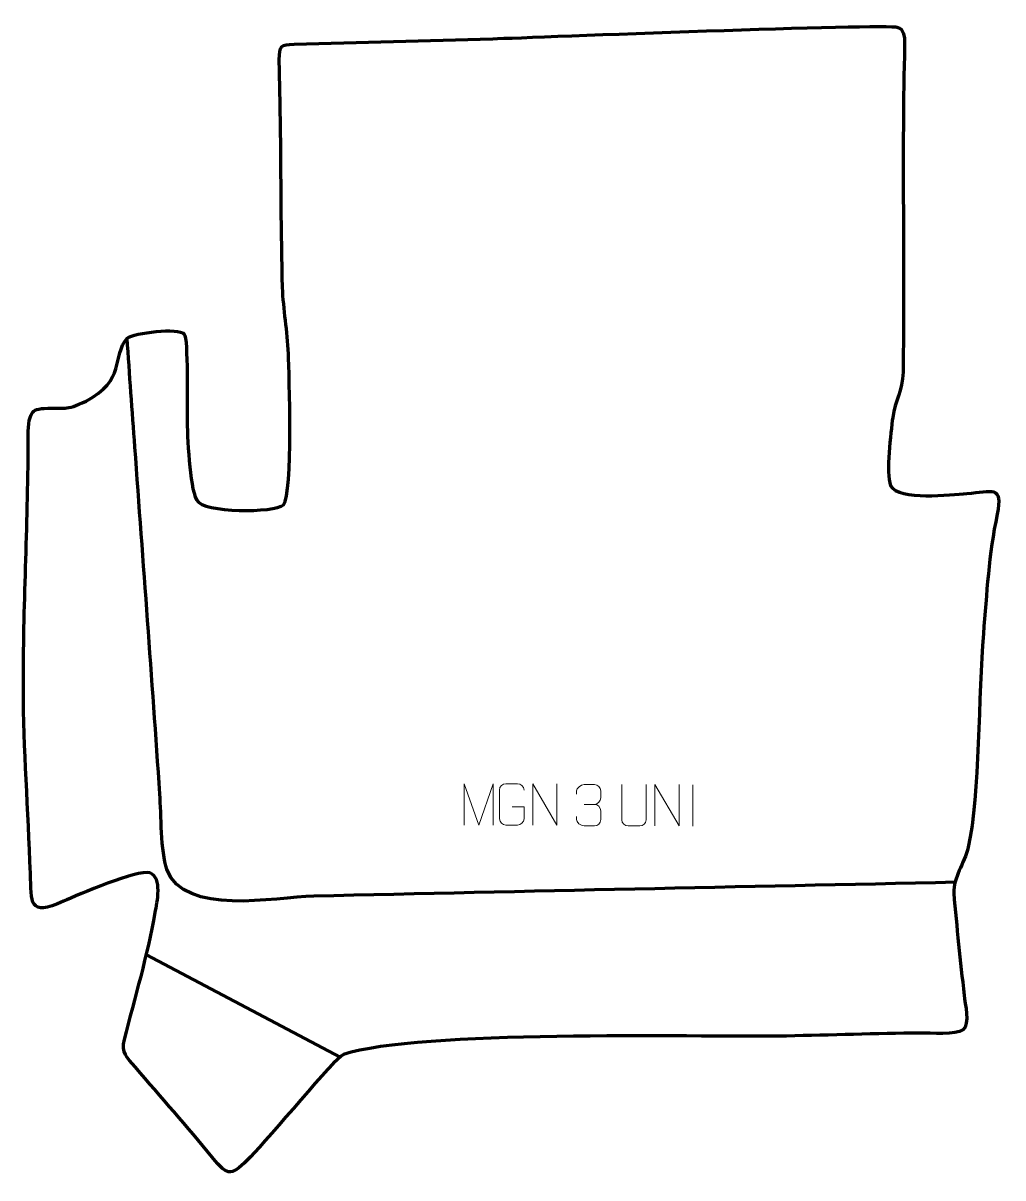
# Model space of a CAD drawing. Header units: millimetres. Extents: x -579 to 13, y 134 to 832.
import ezdxf

# ---------------------------------------------------------------- set-up
doc = ezdxf.new("R2010")
doc.units = ezdxf.units.MM
doc.header["$MEASUREMENT"] = 0
doc.layers.add('layer 1', color=7, linetype='Continuous', plot=False)
doc.layers.add('layer 2', color=7, linetype='Continuous')
doc.layers.add('layer 3', color=7, linetype='Continuous')

msp = doc.modelspace()

# ---------------------------------------------------------------- linework, layer by layer
at = {"layer": 'layer 1', "color": 250, "lineweight": 9}
for points, knots in [([(-312.5163, 347.0783), (-312.5163, 347.0783), (-312.5163, 372.0362), (-312.5163, 372.0362), (-312.5163, 372.0362), (-312.5163, 372.0362), (-303.5912, 347.0783), (-303.5912, 347.0783), (-303.5912, 347.0783), (-303.5912, 347.0783), (-294.8313, 372.0357), (-294.8313, 372.0357), (-294.8313, 372.0357), (-294.8313, 372.0357), (-294.8313, 347.0783), (-294.8313, 347.0783)], [0, 0, 0, 0, 0.2, 0.2, 0.2, 0.2, 0.4, 0.4, 0.4, 0.4, 0.6, 0.6, 0.6, 0.6, 1, 1, 1, 1]), ([(-283.4189, 358.0662), (-283.4189, 358.0662), (-276.2508, 358.0662), (-276.2508, 358.0662), (-276.2508, 358.0662), (-276.2508, 358.0662), (-276.2508, 350.8981), (-276.2508, 350.8981), (-276.2508, 350.8981), (-276.3905, 348.5747), (-278.0677, 347.0951), (-280.2155, 347.0843), (-280.2155, 347.0843), (-282.5473, 347.0847), (-284.8793, 347.0847), (-287.2108, 347.0843), (-287.2108, 347.0843), (-289.1357, 346.9789), (-291.1079, 348.8634), (-291.0967, 350.8807), (-291.0967, 350.8807), (-291.0963, 356.6508), (-291.0963, 362.4205), (-291.0967, 368.1898), (-291.0967, 368.1898), (-291.0925, 370.3279), (-289.3457, 372.0471), (-287.1934, 372.0337), (-287.1934, 372.0337), (-284.8677, 372.0337), (-282.5416, 372.0337), (-280.2155, 372.0337), (-280.2155, 372.0337), (-278.2688, 372.0691), (-276.2774, 370.5776), (-276.2508, 368.1399)], [0, 0, 0, 0, 0.1, 0.1, 0.1, 0.1, 0.2, 0.2, 0.2, 0.2, 0.3, 0.3, 0.3, 0.3, 0.4, 0.4, 0.4, 0.4, 0.5, 0.5, 0.5, 0.5, 0.6, 0.6, 0.6, 0.6, 0.7, 0.7, 0.7, 0.7, 0.8, 0.8, 0.8, 0.8, 1, 1, 1, 1]), ([(-271.0219, 347.0819), (-271.0219, 347.0819), (-271.0219, 372.0354), (-271.0219, 372.0354), (-271.0219, 372.0354), (-271.0219, 372.0354), (-256.3671, 347.0819), (-256.3671, 347.0819), (-256.3671, 347.0819), (-256.3671, 347.0819), (-256.3671, 372.0354), (-256.3671, 372.0354)], [0, 0, 0, 0, 0.25, 0.25, 0.25, 0.25, 0.5, 0.5, 0.5, 0.5, 1, 1, 1, 1]), ([(-244.5833, 365.7934), (-244.5833, 365.7934), (-244.5833, 367.6506), (-244.5833, 367.6506), (-244.5833, 367.6506), (-244.5976, 369.3925), (-241.9331, 371.5106), (-239.874, 371.4879), (-239.874, 371.4879), (-237.8099, 371.4879), (-235.7459, 371.4879), (-233.6822, 371.4879), (-233.6822, 371.4879), (-231.4877, 371.4967), (-229.8894, 369.6499), (-229.845, 367.7378), (-229.845, 367.7378), (-229.8454, 366.3027), (-229.8454, 364.8676), (-229.845, 363.4321), (-229.845, 363.4321), (-229.8936, 361.7786), (-231.4962, 359.5486), (-233.6945, 359.5586), (-233.6945, 359.5586), (-231.4908, 359.5474), (-229.8828, 357.7442), (-229.8288, 355.6847), (-229.8288, 355.6847), (-229.8292, 353.9), (-229.8292, 352.1153), (-229.8288, 350.3302), (-229.8288, 350.3302), (-229.8187, 348.2688), (-231.8736, 346.5057), (-233.6945, 346.5138), (-233.6945, 346.5138), (-235.7598, 346.5141), (-237.825, 346.5141), (-239.8906, 346.5138), (-239.8906, 346.5138), (-242.0592, 346.5253), (-244.5902, 348.9255), (-244.6088, 350.3873), (-244.6088, 350.3873), (-244.6088, 350.3873), (-244.6088, 352.2959), (-244.6088, 352.2959)], [0, 0, 0, 0, 0.07692308, 0.07692308, 0.07692308, 0.07692308, 0.15384615, 0.15384615, 0.15384615, 0.15384615, 0.23076923, 0.23076923, 0.23076923, 0.23076923, 0.30769231, 0.30769231, 0.30769231, 0.30769231, 0.38461538, 0.38461538, 0.38461538, 0.38461538, 0.46153846, 0.46153846, 0.46153846, 0.46153846, 0.53846154, 0.53846154, 0.53846154, 0.53846154, 0.61538462, 0.61538462, 0.61538462, 0.61538462, 0.69230769, 0.69230769, 0.69230769, 0.69230769, 0.76923077, 0.76923077, 0.76923077, 0.76923077, 0.84615385, 0.84615385, 0.84615385, 0.84615385, 1, 1, 1, 1]), ([(-202.4713, 371.5104), (-202.4717, 365.9709), (-202.3759, 355.7691), (-202.3755, 350.2287), (-202.3755, 350.2287), (-202.5153, 347.9892), (-204.1925, 346.563), (-206.3402, 346.5525), (-206.3402, 346.5525), (-208.6721, 346.5529), (-211.004, 346.5529), (-213.3355, 346.5525), (-213.3355, 346.5525), (-215.2605, 346.451), (-217.2326, 348.2675), (-217.2214, 350.212), (-217.2214, 350.212), (-217.2211, 355.7739), (-217.1257, 365.9493), (-217.1261, 371.5104)], [0, 0, 0, 0, 0.16666667, 0.16666667, 0.16666667, 0.16666667, 0.33333333, 0.33333333, 0.33333333, 0.33333333, 0.5, 0.5, 0.5, 0.5, 0.66666667, 0.66666667, 0.66666667, 0.66666667, 1, 1, 1, 1]), ([(-197.1259, 346.5527), (-197.1259, 346.5527), (-197.1259, 371.5062), (-197.1259, 371.5062), (-197.1259, 371.5062), (-197.1259, 371.5062), (-182.4711, 346.5527), (-182.4711, 346.5527), (-182.4711, 346.5527), (-182.4711, 346.5527), (-182.4711, 371.5062), (-182.4711, 371.5062)], [0, 0, 0, 0, 0.25, 0.25, 0.25, 0.25, 0.5, 0.5, 0.5, 0.5, 1, 1, 1, 1])]:
    msp.add_open_spline(points, degree=3, knots=knots, dxfattribs=at)
for points in [[(-174.2107, 371.3061), (-174.2107, 371.3061), (-174.2107, 346.332), (-174.2107, 346.332)], [(-239.8736, 359.5482), (-239.8736, 359.5482), (-233.6772, 359.5482), (-233.6772, 359.5482)]]:
    msp.add_open_spline(points, degree=3, dxfattribs=at)
at = {"layer": 'layer 2', "color": 140, "lineweight": 158}
msp.add_open_spline([(-15.4095, 312.4789), (-144.7026, 309.6896), (-274.0271, 307.0879), (-403.3126, 304.1088), (-403.3126, 304.1088), (-427.0963, 303.395), (-481.4478, 291.7587), (-492.1022, 320.3667), (-492.1022, 320.3667), (-495.7734, 331.1936), (-495.4973, 353.3752), (-496.3322, 365.8644), (-496.3322, 365.8644), (-500.9994, 435.6783), (-506.3873, 505.6362), (-511.4155, 575.4462), (-511.4155, 575.4462), (-512.9957, 597.3849), (-514.5759, 619.3236), (-516.1561, 641.2623)], degree=3, knots=[0, 0, 0, 0, 0.16666667, 0.16666667, 0.16666667, 0.16666667, 0.33333333, 0.33333333, 0.33333333, 0.33333333, 0.5, 0.5, 0.5, 0.5, 0.66666667, 0.66666667, 0.66666667, 0.66666667, 1, 1, 1, 1], dxfattribs=at)
msp.add_open_spline([(-387.4605, 206.8839), (-387.4605, 206.8839), (-504.4586, 268.7508), (-504.4586, 268.7508)], degree=3, dxfattribs=at)
at = {"layer": 'layer 3', "color": 242, "lineweight": 158}
msp.add_open_spline([(-117.6677, 219.5772), (-90.7358, 220.1952), (-63.528, 221.0946), (-36.6252, 221.4247), (-36.6252, 221.4247), (-30.7052, 221.4974), (-15.2274, 220.0653), (-11.0645, 223.3205), (-11.0645, 223.3205), (-6.6572, 226.7669), (-9.7407, 239.0853), (-10.3274, 244.3699), (-10.3274, 244.3699), (-12.5561, 264.8047), (-14.7744, 285.4887), (-16.5978, 305.9523), (-16.5978, 305.9523), (-16.8815, 315.3485), (-10.2628, 323.7315), (-7.7572, 333.6545), (-7.7572, 333.6545), (-0.8366, 365.2393), (-1.6649, 426.7287), (1.3562, 462.5649), (1.3562, 462.5649), (3.2961, 487.0948), (4.6435, 510.6172), (9.6898, 534.8228), (9.6898, 534.8228), (13.1484, 552.9736), (6.8861, 548.5598), (-8.704, 547.3962), (-8.704, 547.3962), (-18.188, 546.667), (-49.6053, 542.8812), (-54.7634, 552.1251), (-54.7634, 552.1251), (-57.6281, 559.9676), (-54.5767, 584.0618), (-53.4422, 593.3283), (-53.4422, 593.3283), (-52.1932, 603.5296), (-47.3753, 609.1023), (-47.1876, 620.7037), (-47.1876, 620.7037), (-46.1798, 682.9809), (-48.0788, 754.6777), (-46.2426, 817.7651), (-46.2426, 817.7651), (-46.0306, 825.0474), (-47.3434, 828.0125), (-50.334, 829.0764), (-50.334, 829.0764), (-57.5306, 831.6368), (-269.9799, 822.953), (-295.1982, 822.2207), (-295.1982, 822.2207), (-335.2249, 821.0585), (-375.2159, 819.9635), (-415.2432, 818.9129), (-415.2432, 818.9129), (-423.2198, 818.7036), (-424.2371, 817.6988), (-424.1523, 809.6451), (-424.1523, 809.6451), (-424.0201, 797.0999), (-423.6154, 784.3707), (-423.4534, 771.7677), (-423.4534, 771.7677), (-423.0308, 738.604), (-423.0949, 705.0247), (-422.1867, 671.9207), (-422.1867, 671.9207), (-421.7024, 658.4716), (-419.1366, 645.6215), (-418.6385, 631.8659), (-418.6385, 631.8659), (-418.1922, 619.6562), (-415.7541, 547.5836), (-421.5964, 540.6138), (-421.5964, 540.6138), (-427.1109, 535.615), (-470.1409, 535.4356), (-474.1912, 543.4897), (-474.1912, 543.4897), (-478.5464, 552.1505), (-479.7128, 581.7348), (-479.887, 593.3808), (-479.887, 593.3808), (-479.9256, 600.1759), (-479.211, 641.0103), (-481.5409, 643.751), (-481.5409, 643.751), (-484.9639, 647.7774), (-511.7683, 644.5939), (-516.1561, 641.2623), (-516.1561, 641.2623), (-525.1577, 630.1116), (-517.0303, 615.6779), (-540.9094, 603.2967), (-540.9094, 603.2967), (-554.0351, 597.0088), (-553.329, 599.5129), (-566.1852, 598.8244), (-566.1852, 598.8244), (-571.2956, 598.5507), (-572.8435, 597.4716), (-574.1161, 594.942), (-574.1161, 594.942), (-576.1208, 590.957), (-575.8106, 584.2535), (-575.8401, 578.1547), (-575.8401, 578.1547), (-576.0893, 526.6275), (-578.9765, 478.2875), (-578.813, 429.4912), (-578.813, 429.4912), (-578.6911, 393.0947), (-575.9098, 356.5027), (-574.5541, 317.8297), (-574.5541, 317.8297), (-573.9383, 300.2634), (-575.9365, 291.3735), (-554.4906, 301.0113), (-554.4906, 301.0113), (-545.9069, 304.8013), (-509.5834, 320.6214), (-502.3914, 318.1225), (-502.3914, 318.1225), (-494.5192, 315.3873), (-498.0819, 300.3428), (-499.1263, 294.1965), (-499.1263, 294.1965), (-503.7226, 268.1186), (-511.217, 243.0188), (-517.7164, 217.4173), (-517.7164, 217.4173), (-519.7585, 209.3735), (-516.4415, 206.9802), (-511.1376, 200.78), (-511.1376, 200.78), (-495.5753, 182.6065), (-479.655, 164.9815), (-464.6488, 146.3331), (-464.6488, 146.3331), (-454.6228, 133.8737), (-452.8968, 135.2503), (-441.6023, 146.648), (-441.6023, 146.648), (-430.103, 158.1819), (-390.6303, 206.3762), (-385.321, 208.4296), (-385.321, 208.4296), (-339.3211, 223.4212), (-176.8531, 218.8138), (-117.6677, 219.5772)], degree=3, knots=[0, 0, 0, 0, 0.025, 0.025, 0.025, 0.025, 0.05, 0.05, 0.05, 0.05, 0.075, 0.075, 0.075, 0.075, 0.1, 0.1, 0.1, 0.1, 0.125, 0.125, 0.125, 0.125, 0.15, 0.15, 0.15, 0.15, 0.175, 0.175, 0.175, 0.175, 0.2, 0.2, 0.2, 0.2, 0.225, 0.225, 0.225, 0.225, 0.25, 0.25, 0.25, 0.25, 0.275, 0.275, 0.275, 0.275, 0.3, 0.3, 0.3, 0.3, 0.325, 0.325, 0.325, 0.325, 0.35, 0.35, 0.35, 0.35, 0.375, 0.375, 0.375, 0.375, 0.4, 0.4, 0.4, 0.4, 0.425, 0.425, 0.425, 0.425, 0.45, 0.45, 0.45, 0.45, 0.475, 0.475, 0.475, 0.475, 0.5, 0.5, 0.5, 0.5, 0.525, 0.525, 0.525, 0.525, 0.55, 0.55, 0.55, 0.55, 0.575, 0.575, 0.575, 0.575, 0.6, 0.6, 0.6, 0.6, 0.625, 0.625, 0.625, 0.625, 0.65, 0.65, 0.65, 0.65, 0.675, 0.675, 0.675, 0.675, 0.7, 0.7, 0.7, 0.7, 0.725, 0.725, 0.725, 0.725, 0.75, 0.75, 0.75, 0.75, 0.775, 0.775, 0.775, 0.775, 0.8, 0.8, 0.8, 0.8, 0.825, 0.825, 0.825, 0.825, 0.85, 0.85, 0.85, 0.85, 0.875, 0.875, 0.875, 0.875, 0.9, 0.9, 0.9, 0.9, 0.925, 0.925, 0.925, 0.925, 0.95, 0.95, 0.95, 0.95, 1, 1, 1, 1], dxfattribs=at)

doc.saveas('drawing.dxf')
